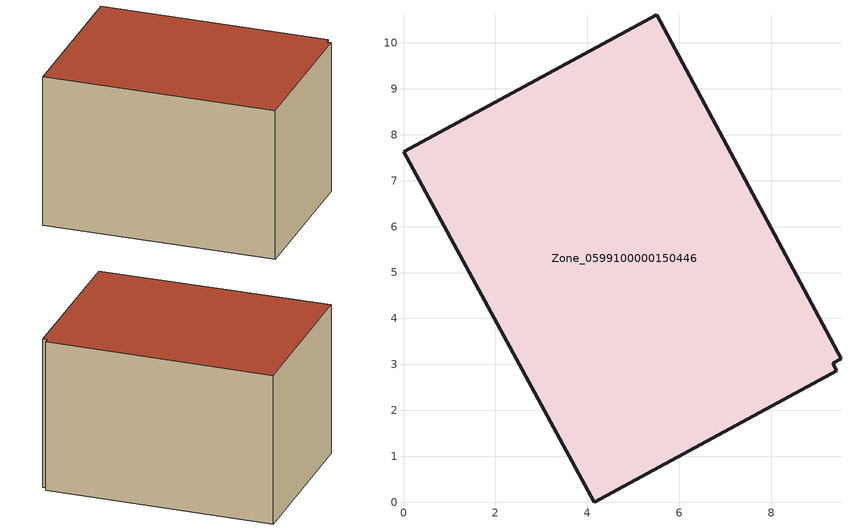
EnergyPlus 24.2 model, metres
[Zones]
Zone_0599100000150446
 floor ground (C_G): 9.52,3.12 9.35,3.02 9.43,2.87 4.15,0 0,7.63 5.51,10.61 z0
 wall outside (C_F): 9.52,3.12 5.51,10.61 0,7.63 4.15,0 9.43,2.87 9.35,3.02 9.52,3.12 z0:5.76
 roof outside (C_R): 9.35,3.02 9.52,3.12 5.51,10.61 0,7.63 4.15,0 9.43,2.87 z5.76
[BUILDING]
Pand.0599100000150446: North Axis=0; Terrain=City; Loads Convergence Tolerance Value=0.04; Temperature Convergence Tolerance Value=0.4; Solar Distribution=FullExterior; Maximum Number of Warmup Days=25; Minimum Number of Warmup Days=1
[Site:Location]
Rotterdam.The.Hague.AP_ZH_NLD Design_Conditions: Latitude=51.96; Longitude=4.45; Time Zone=1; Elevation=-4.5
[SITE:GROUNDTEMPERATURE:BUILDINGSURFACE]
18, 18, 18, 18, 18, 18, 18, 18, 18, 18, 18, 18
[MATERIAL] Thermal Absorptance=0.9; Solar Absorptance=0.7; Visible Absorptance=0.7
Name | Roughness | Thickness | Conductivity | Density | Specific Heat
G.TC.1946-1964 | MediumSmooth | 0.15 | 1 | 540 | 1210
F.TC.1946-1964 | Rough | 0.3 | 0.857143 | 1920 | 840
R.TC.1946-1964 | MediumRough | 0.2 | 0.235294 | 1500 | 1000
[CONSTRUCTION]
C_G: G.TC.1946-1964
C_F: F.TC.1946-1964
C_R: R.TC.1946-1964
[ZONE]
Zone_0599100000150446: Type=1; Multiplier=1; Ceiling Height=Autocalculate; Volume=Autocalculate; Floor Area=autocalculate; Part of Total Floor Area=Yes
[ZONEINFILTRATION:DESIGNFLOWRATE]
Infil_Zone_0599100000150446: Zone or ZoneList or Space or SpaceList=Zone_0599100000150446; Schedule=AlwaysOn; Design Flow Rate Calculation Method=Flow/Area; Flow Rate per Floor Area=0.003; Constant Term Coefficient=1; Temperature Term Coefficient=0; Velocity Term Coefficient=0; Velocity Squared Term Coefficient=0
[HVACTEMPLATE:ZONE:IDEALLOADSAIRSYSTEM]
Zone_0599100000150446: Maximum Heating Supply Air Temperature=50; Minimum Cooling Supply Air Temperature=13; Maximum Heating Supply Air Humidity Ratio=0.0156; Minimum Cooling Supply Air Humidity Ratio=0.0077; Heating Limit=NoLimit; Cooling Limit=NoLimit; Dehumidification Control Type=ConstantSensibleHeatRatio; Cooling Sensible Heat Ratio=0.7; Dehumidification Setpoint=60; Humidification Control Type=None; Humidification Setpoint=30; Outdoor Air Method=None; Outdoor Air Flow Rate per Person=0.00944; Outdoor Air Flow Rate per Zone Floor Area=0; Outdoor Air Flow Rate per Zone=0; Demand Controlled Ventilation Type=None; Outdoor Air Economizer Type=NoEconomizer; Heat Recovery Type=None; Sensible Heat Recovery Effectiveness=0.7; Latent Heat Recovery Effectiveness=0.65
[ZONECONTROL:THERMOSTAT]
ThermostatControl_Zone_0599100000150446: Zone or ZoneList=Zone_0599100000150446; Control Type Schedule=DualSetpointControlType; Control 1=Thermostat_Zone_0599100000150446; Temperature Difference Between Cutout And Setpoint=0
[THERMOSTATSETPOINT:DUALSETPOINT]
Thermostat_Zone_0599100000150446: Heating Setpoint Temperature Schedule=HeatingSetpoint_Zone_0599100000150446; Cooling Setpoint Temperature Schedule=CoolingSetpoint_Zone_0599100000150446
[SCHEDULE:COMPACT]
HeatingSetpoint_Zone_0599100000150446: Through: 12/31, For: AllDays, Until: 24:00, 21
CoolingSetpoint_Zone_0599100000150446: Through: 12/31, For: AllDays, Until: 24:00, 24
DualSetpointControlType: Through: 12/31, For: AllDays, Until: 24:00, 4
AlwaysOn: Through: 12/31, For: AllDays, Until: 24:00, 1
